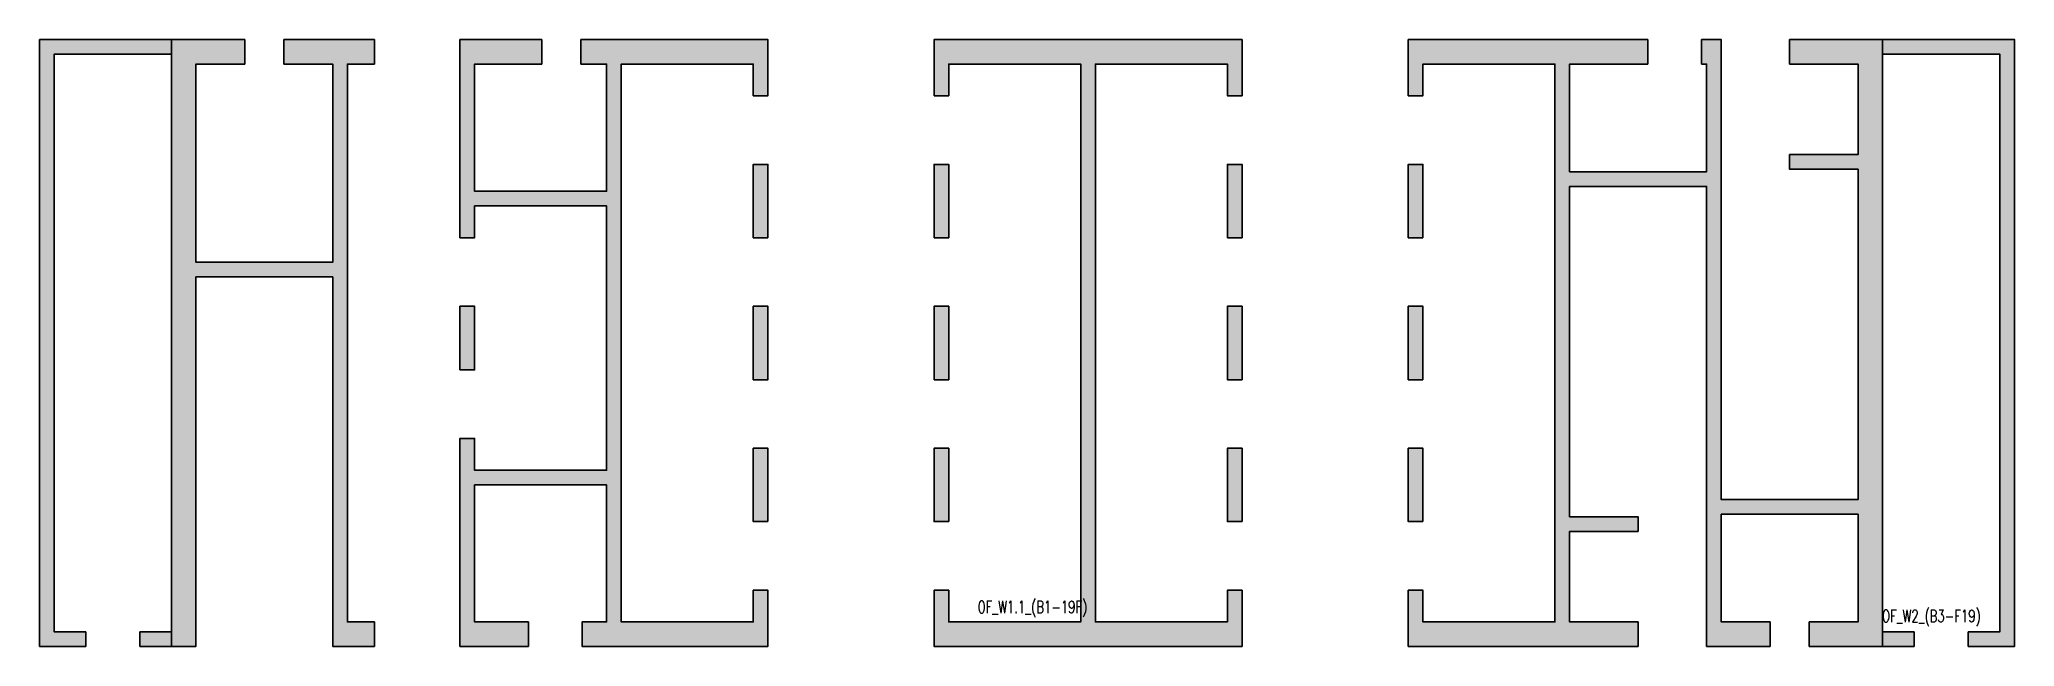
# Model space of a CAD drawing. Header units: millimetres. Extents: x 37600 to 78000, y 51800 to 64200.
import ezdxf

# ---------------------------------------------------------------- set-up
doc = ezdxf.new("R2010")
doc.units = ezdxf.units.MM
doc.layers.get('Defpoints').update_dxf_attribs({"color": 151, "lineweight": 9})
doc.layers.add('NDC_S_HATCH COLUMN AND WALL', color=251, linetype='Continuous', lineweight=13)
doc.layers.add('NDC_S_WALL', color=6, linetype='Continuous', lineweight=35)
doc.styles.add('NDC_BAR 2', font='romans.shx', dxfattribs={"width": 0.8})
doc.styles.add('OF_Core wall_2(B3-19F)$0$NDC_BAR 2', font='romans.shx', dxfattribs={"width": 0.8})

msp = doc.modelspace()

# ---------------------------------------------------------------- hatches: boundary and pattern name
at = {"layer": 'NDC_S_HATCH COLUMN AND WALL'}
h = msp.add_hatch(color=256, dxfattribs=at)
h.dxf.hatch_style = 1
h.paths.add_polyline_path([(78000, 64200), (77050, 64200), (75300, 64200), (75300, 63900), (77050, 63900), (77700, 63900), (77700, 52100), (77050, 52100), (77050, 51800), (78000, 51800)])
h.paths.add_polyline_path([(65900, 61650), (65600, 61650), (65600, 60150), (65900, 60150)], flags=17)
h.paths.add_polyline_path([(65900, 58750), (65600, 58750), (65600, 57250), (65900, 57250)])
h.paths.add_polyline_path([(65900, 55850), (65600, 55850), (65600, 54350), (65900, 54350)])
h.paths.add_polyline_path([(62200, 61650), (61900, 61650), (61900, 60150), (62200, 60150)], flags=17)
h.paths.add_polyline_path([(62200, 58750), (61900, 58750), (61900, 57250), (62200, 57250)], flags=17)
h.paths.add_polyline_path([(62200, 55850), (61900, 55850), (61900, 54350), (62200, 54350)], flags=17)
h.paths.add_polyline_path([(56200, 55850), (55900, 55850), (55900, 54350), (56200, 54350)], flags=17)
h.paths.add_polyline_path([(56200, 58750), (55900, 58750), (55900, 57250), (56200, 57250)], flags=17)
h.paths.add_polyline_path([(56200, 61650), (55900, 61650), (55900, 60150), (56200, 60150)], flags=17)
h.paths.add_polyline_path([(62200, 64200), (55900, 64200), (55900, 63050), (56200, 63050), (56200, 63700), (58900, 63700), (58900, 52300), (56200, 52300), (56200, 52950), (55900, 52950), (55900, 51800), (62200, 51800), (62200, 52950), (61900, 52950), (61900, 52300), (59200, 52300), (59200, 63700), (61900, 63700), (61900, 63050), (62200, 63050)])
h.paths.add_polyline_path([(52500, 64200), (48675, 64200), (48675, 63700), (49200, 63700), (49200, 61100), (46500, 61100), (46500, 63700), (47875, 63700), (47875, 64200), (46200, 64200), (46200, 60150), (46500, 60150), (46500, 60800), (49200, 60800), (49200, 55400), (46500, 55400), (46500, 56050), (46200, 56050), (46200, 52300), (46200, 51800), (47600, 51800), (47600, 52300), (46500, 52300), (46500, 55100), (49200, 55100), (49200, 52300), (48700, 52300), (48700, 51800), (52500, 51800), (52500, 52950), (52200, 52950), (52200, 52300), (49500, 52300), (49500, 63700), (52200, 63700), (52200, 63050), (52500, 63050)])
h.paths.add_polyline_path([(52500, 61650), (52200, 61650), (52200, 60150), (52500, 60150)], flags=17)
h.paths.add_polyline_path([(52500, 58750), (52200, 58750), (52200, 57250), (52500, 57250)], flags=17)
h.paths.add_polyline_path([(52500, 55850), (52200, 55850), (52200, 54350), (52500, 54350)], flags=17)
h.paths.add_polyline_path([(46500, 58750), (46200, 58750), (46200, 57450), (46500, 57450)], flags=17)
h.paths.add_polyline_path([(43900, 63700), (44450, 63700), (44450, 64200), (42601, 64200), (42601, 63700), (43600, 63700), (43600, 59650), (40800, 59650), (40800, 63700), (41799, 63700), (41799, 64200), (40300, 64200), (40300, 51800), (40800, 51800), (40800, 59350), (43600, 59350), (43600, 51800), (44450, 51800), (44450, 52300), (43900, 52300)])
h.paths.add_polyline_path([(40300, 64200), (39650, 64200), (37600, 64200), (37600, 51800), (38550, 51800), (38550, 52100), (37900, 52100), (37900, 63900), (39650, 63900), (40300, 63900)])
h.paths.add_polyline_path([(40300, 52100), (39650, 52100), (39650, 51800), (40300, 51800)])
h.paths.add_polyline_path([(73400, 61850), (73400, 61550), (74800, 61550), (74800, 54800), (72000, 54800), (72000, 64200), (71600, 64200), (71600, 63700), (71700, 63700), (71700, 61500), (68900, 61500), (68900, 63700), (70498, 63700), (70498, 64200), (65600, 64200), (65600, 63050), (65900, 63050), (65900, 63700), (68600, 63700), (68600, 52300), (65900, 52300), (65900, 52950), (65600, 52950), (65600, 51800), (70300, 51800), (70300, 52300), (68900, 52300), (68900, 54150), (70300, 54150), (70300, 54450), (68900, 54450), (68900, 61200), (71700, 61200), (71700, 51800), (72999, 51800), (72999, 52300), (72000, 52300), (72000, 54500), (74800, 54500), (74800, 52300), (73801, 52300), (73801, 51800), (75300, 51800), (75300, 64200), (73400, 64200), (73400, 63700), (74800, 63700), (74800, 61850)])
h = msp.add_hatch(color=256, dxfattribs=at)
h.dxf.hatch_style = 1
h.paths.add_polyline_path([(75696, 52100), (75300, 52100), (75300, 51950), (75685, 51950, 0.082679)])
h.paths.add_polyline_path([(75685, 51950), (75300, 51950), (75300, 51800), (75619, 51800, 0.090253)])
h.paths.add_polyline_path([(75950, 51950), (75685, 51950, -0.090253), (75619, 51800), (75950, 51800), (75950, 51815)])
h.paths.add_polyline_path([(75950, 52100), (75696, 52100, -0.082679), (75685, 51950), (75950, 51950)])

# ---------------------------------------------------------------- linework, layer by layer
at = {"layer": 'NDC_S_WALL'}
for points in [[(39650, 64200), (37600, 64200), (37600, 51800), (38550, 51800)], [(38550, 52100), (37900, 52100), (37900, 63900), (39650, 63900)], [(39650, 63900), (40300, 63900), (40300, 64200), (39650, 64200)], [(52200, 63050), (52200, 63700), (49500, 63700), (49500, 52300), (52200, 52300), (52200, 52950), (52500, 52950), (52500, 51800), (48700, 51800), (48700, 52300), (49200, 52300), (49200, 55100), (46500, 55100), (46500, 52300), (47600, 52300), (47600, 51800), (46200, 51800), (46200, 52300), (46200, 56050), (46500, 56050), (46500, 55400), (49200, 55400), (49200, 60800), (46500, 60800), (46500, 60150), (46200, 60150), (46200, 64200), (47875, 64200), (47875, 63700), (46500, 63700), (46500, 61100), (49200, 61100), (49200, 63700), (48675, 63700), (48675, 64200), (52500, 64200), (52500, 63050), (52200, 63050)], [(55900, 63050), (56200, 63050), (56200, 63700), (58900, 63700), (58900, 52300), (56200, 52300), (56200, 52950), (55900, 52950), (55900, 51800), (62200, 51800), (62200, 52950), (61900, 52950), (61900, 52300), (59200, 52300), (59200, 63700), (61900, 63700), (61900, 63050), (62200, 63050), (62200, 64200), (55900, 64200), (55900, 63050)], [(65600, 52950), (65600, 51800), (70300, 51800), (70300, 52300), (70300, 52300), (68900, 52300), (68900, 54150), (70300, 54150), (70300, 54450), (68900, 54450), (68900, 61200), (71700, 61200), (71700, 51800), (72999, 51800), (72999, 52300), (72000, 52300), (72000, 54500), (74800, 54500), (74800, 52300), (73801, 52300), (73801, 51800), (75300, 51800), (75300, 64200), (73400, 64200), (73400, 63700), (74800, 63700), (74800, 61850), (73400, 61850), (73400, 61550), (74800, 61550), (74800, 54800), (72000, 54800), (72000, 64200), (71600, 64200), (71600, 63700), (71700, 63700), (71700, 61500), (68900, 61500), (68900, 63700), (70498, 63700), (70498, 64200), (65600, 64200), (65600, 63050), (65900, 63050), (65900, 63700), (68600, 63700), (68600, 63700), (68600, 52300), (65900, 52300), (65900, 52950), (65600, 52950)], [(77050, 63900), (75300, 63900), (75300, 64200), (77050, 64200), (78000, 64200), (78000, 51800), (77050, 51800)], [(77050, 52100), (77700, 52100), (77700, 63900), (77050, 63900)], [(52500, 60150), (52500, 61650), (52200, 61650), (52200, 60150), (52500, 60150)], [(55900, 60150), (55900, 61650), (56200, 61650), (56200, 60150), (55900, 60150)], [(61900, 60150), (61900, 61650), (62200, 61650), (62200, 60150), (61900, 60150)], [(65900, 60150), (65900, 61650), (65600, 61650), (65600, 60150), (65900, 60150)], [(52200, 57250), (52500, 57250), (52500, 58750), (52200, 58750), (52200, 57250)], [(55900, 57250), (55900, 58750), (56200, 58750), (56200, 57250), (55900, 57250)], [(62200, 58750), (62200, 57250), (61900, 57250), (61900, 58750), (62200, 58750)], [(65600, 57250), (65600, 58750), (65900, 58750), (65900, 57250)], [(65600, 57250), (65900, 57250)], [(52500, 54350), (52200, 54350), (52200, 55850), (52500, 55850), (52500, 54350)], [(56200, 54350), (55900, 54350), (55900, 55850), (56200, 55850), (56200, 54350)], [(62200, 54350), (61900, 54350), (61900, 55850), (62200, 55850), (62200, 54350)], [(65900, 54350), (65600, 54350), (65600, 55850), (65900, 55850), (65900, 54350)], [(70300, 54450), (70300, 54150)], [(38550, 51800), (38550, 52100)], [(39650, 52100), (39650, 51800)], [(39650, 51800), (40300, 51800), (40300, 52100), (39650, 52100)], [(75950, 51800), (75300, 51800), (75300, 52100), (75950, 52100)], [(75950, 51800), (75950, 52100)], [(77050, 52100), (77050, 51800)]]:
    msp.add_lwpolyline(points, dxfattribs=at)
for points in [[(41799, 64200), (41799, 63700), (40800, 63700), (40800, 59650), (43600, 59650), (43600, 63700), (42601, 63700), (42601, 64200), (44450, 64200), (44450, 63700), (43900, 63700), (43900, 52300), (44450, 52300), (44450, 51800), (43600, 51800), (43600, 59350), (40800, 59350), (40800, 51800), (40300, 51800), (40300, 64200)], [(46200, 57450), (46500, 57450), (46500, 58750), (46200, 58750)]]:
    msp.add_lwpolyline(points, close=True, dxfattribs=at)

# ---------------------------------------------------------------- texts
at = {"layer": 'Defpoints', "width": 0.7}
for s, style, p in [('OF_W1.1_(B1-19F)', 'NDC_BAR 2', (56789, 52483)), ('OF_W2_(B3-F19)', 'OF_Core wall_2(B3-19F)$0$NDC_BAR 2', (75291, 52298))]:
    msp.add_text(s, height=250, dxfattribs=dict(at, style=style)).set_placement(p)

doc.saveas('drawing.dxf')
